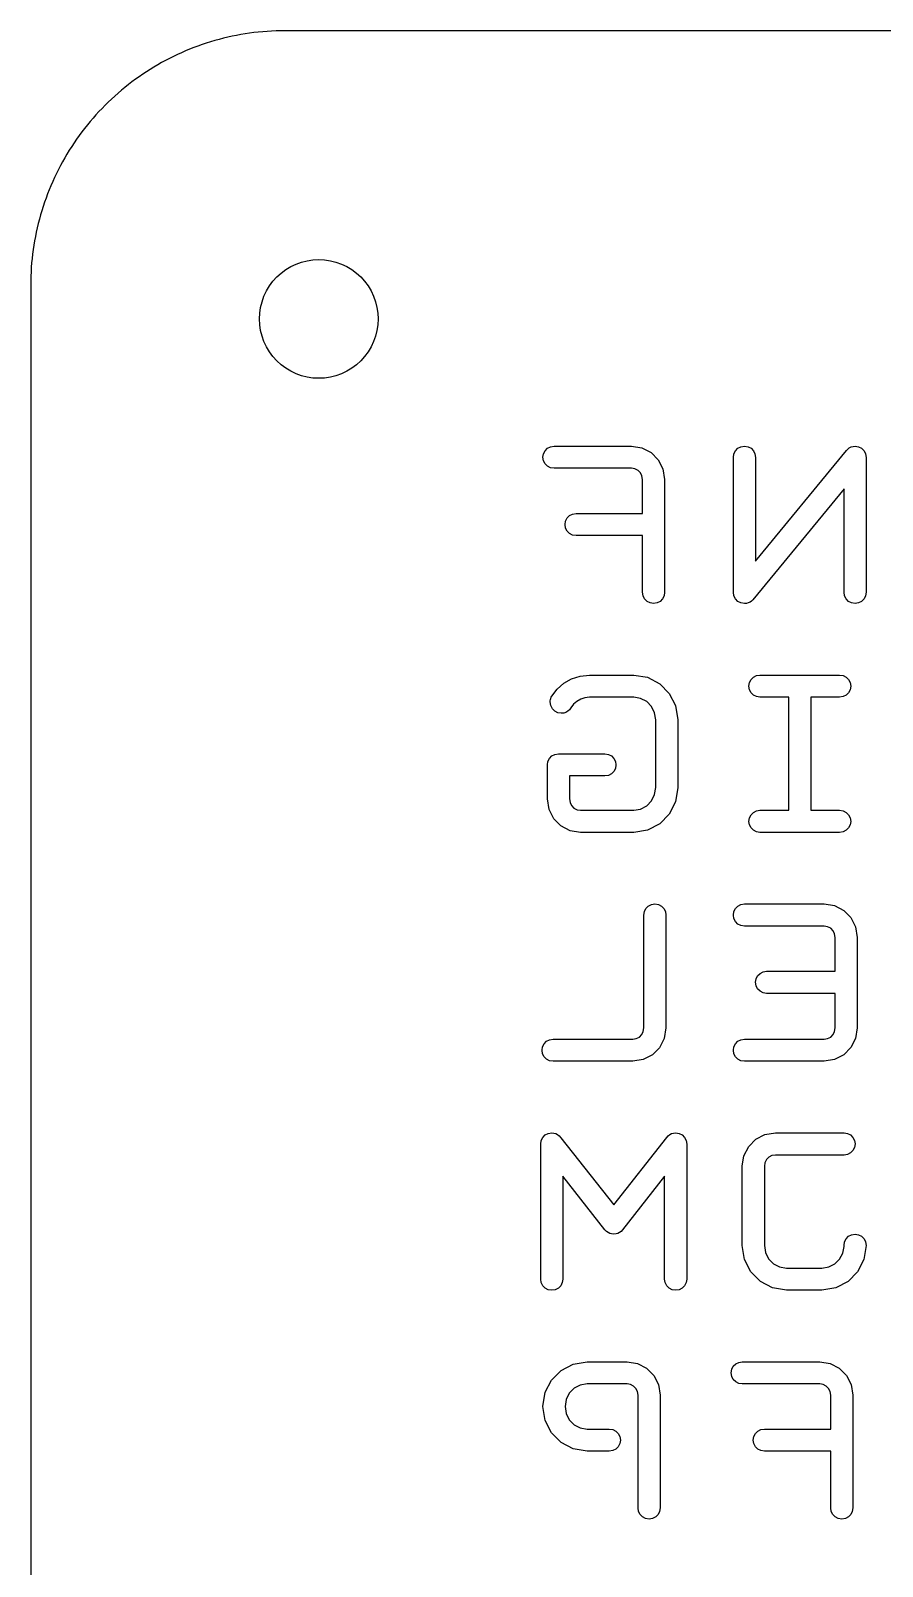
# Model space of a CAD drawing. Header units: metres. Extents: x 0 to 180, y 0 to 190.
# Drawn here: x 0 to 50.3, y 99.4 to 190 of the extents above; entities that cross this region are included whole.
import ezdxf

# ---------------------------------------------------------------- set-up
doc = ezdxf.new("R2010")
doc.units = ezdxf.units.M

msp = doc.modelspace()

# ---------------------------------------------------------------- linework, layer by layer
for p, q in [((10.614, 189.311), (10.365, 189.233)), ((10.865, 189.386), (10.614, 189.311)), ((11.117, 189.455), (10.865, 189.386)), ((11.371, 189.52), (11.117, 189.455)), ((11.626, 189.582), (11.371, 189.52)), ((11.881, 189.638), (11.626, 189.582)), ((12.138, 189.69), (11.881, 189.638)), ((12.395, 189.738), (12.138, 189.69)), ((12.653, 189.781), (12.395, 189.738)), ((12.912, 189.82), (12.653, 189.781)), ((13.172, 189.854), (12.912, 189.82)), ((13.432, 189.884), (13.172, 189.854)), ((13.692, 189.909), (13.432, 189.884)), ((13.953, 189.929), (13.692, 189.909)), ((14.214, 189.945), (13.953, 189.929)), ((14.477, 189.957), (14.214, 189.945)), ((14.738, 189.964), (14.477, 189.957)), ((15, 189.966), (14.738, 189.964)), ((164.999, 189.966), (15, 189.966)), ((8.423, 188.448), (8.19, 188.332)), ((8.66, 188.561), (8.423, 188.448)), ((8.899, 188.669), (8.66, 188.561)), ((9.139, 188.774), (8.899, 188.669)), ((9.381, 188.875), (9.139, 188.774)), ((9.623, 188.97), (9.381, 188.875)), ((9.869, 189.061), (9.623, 188.97)), ((10.116, 189.149), (9.869, 189.061)), ((10.365, 189.233), (10.116, 189.149)), ((6.83, 187.546), (6.612, 187.403)), ((7.05, 187.687), (6.83, 187.546)), ((7.274, 187.824), (7.05, 187.687)), ((7.5, 187.957), (7.274, 187.824)), ((7.728, 188.085), (7.5, 187.957)), ((7.957, 188.21), (7.728, 188.085)), ((8.19, 188.332), (7.957, 188.21)), ((5.56, 186.623), (5.358, 186.457)), ((5.765, 186.787), (5.56, 186.623)), ((5.973, 186.946), (5.765, 186.787)), ((6.183, 187.101), (5.973, 186.946)), ((6.396, 187.253), (6.183, 187.101)), ((6.612, 187.403), (6.396, 187.253)), ((4.58, 185.756), (4.393, 185.573)), ((4.77, 185.936), (4.58, 185.756)), ((4.963, 186.113), (4.77, 185.936)), ((5.159, 186.287), (4.963, 186.113)), ((5.358, 186.457), (5.159, 186.287)), ((3.679, 184.807), (3.509, 184.608)), ((3.853, 185.003), (3.679, 184.807)), ((4.03, 185.196), (3.853, 185.003)), ((4.21, 185.386), (4.03, 185.196)), ((4.393, 185.573), (4.21, 185.386)), ((3.02, 183.993), (2.865, 183.783)), ((3.179, 184.201), (3.02, 183.993)), ((3.343, 184.406), (3.179, 184.201)), ((3.509, 184.608), (3.343, 184.406)), ((2.42, 183.136), (2.279, 182.916)), ((2.563, 183.354), (2.42, 183.136)), ((2.713, 183.57), (2.563, 183.354)), ((2.865, 183.783), (2.713, 183.57)), ((1.881, 182.238), (1.756, 182.009)), ((2.009, 182.466), (1.881, 182.238)), ((2.142, 182.692), (2.009, 182.466)), ((2.279, 182.916), (2.142, 182.692)), ((1.405, 181.306), (1.297, 181.067)), ((1.518, 181.542), (1.405, 181.306)), ((1.634, 181.776), (1.518, 181.542)), ((1.756, 182.009), (1.634, 181.776)), ((0.996, 180.343), (0.905, 180.097)), ((1.091, 180.585), (0.996, 180.343)), ((1.192, 180.827), (1.091, 180.585)), ((1.297, 181.067), (1.192, 180.827)), ((0.655, 179.352), (0.58, 179.101)), ((0.733, 179.601), (0.655, 179.352)), ((0.817, 179.85), (0.733, 179.601)), ((0.905, 180.097), (0.817, 179.85)), ((0.446, 178.595), (0.384, 178.34)), ((0.511, 178.848), (0.446, 178.595)), ((0.58, 179.101), (0.511, 178.848)), ((0.228, 177.571), (0.185, 177.313)), ((0.276, 177.828), (0.228, 177.571)), ((0.328, 178.085), (0.276, 177.828)), ((0.384, 178.34), (0.328, 178.085)), ((0.112, 176.794), (0.082, 176.534)), ((0.146, 177.054), (0.112, 176.794)), ((0.185, 177.313), (0.146, 177.054)), ((0.021, 175.751), (0.009, 175.489)), ((0.037, 176.013), (0.021, 175.751)), ((0.057, 176.274), (0.037, 176.013)), ((0.082, 176.534), (0.057, 176.274)), ((14.78, 175.672), (15.056, 175.876)), ((15.056, 175.876), (15.35, 176.054)), ((15.35, 176.054), (15.66, 176.2)), ((15.66, 176.2), (15.983, 176.315)), ((15.983, 176.315), (16.317, 176.399)), ((16.317, 176.399), (16.657, 176.449)), ((16.657, 176.449), (17, 176.466)), ((17, 176.466), (17.343, 176.449)), ((17.343, 176.449), (17.683, 176.399)), ((17.683, 176.399), (18.016, 176.315)), ((18.016, 176.315), (18.339, 176.2)), ((18.339, 176.2), (18.649, 176.054)), ((18.649, 176.054), (18.944, 175.876)), ((18.944, 175.876), (19.22, 175.672)), ((0.002, 175.228), (0, 174.966)), ((0, 174.966), (0, 24.9665)), ((0.009, 175.489), (0.002, 175.228)), ((13.912, 174.616), (14.089, 174.91)), ((14.089, 174.91), (14.294, 175.186)), ((14.294, 175.186), (14.524, 175.442)), ((14.524, 175.442), (14.78, 175.672)), ((19.22, 175.672), (19.475, 175.442)), ((19.475, 175.442), (19.705, 175.186)), ((19.705, 175.186), (19.91, 174.91)), ((19.91, 174.91), (20.087, 174.616)), ((13.567, 173.649), (13.651, 173.983)), ((13.651, 173.983), (13.766, 174.306)), ((13.766, 174.306), (13.912, 174.616)), ((20.087, 174.616), (20.233, 174.306)), ((20.233, 174.306), (20.349, 173.983)), ((20.349, 173.983), (20.433, 173.649)), ((13.5, 172.966), (13.517, 173.309)), ((13.517, 173.309), (13.567, 173.649)), ((20.433, 173.649), (20.483, 173.309)), ((20.483, 173.309), (20.5, 172.966)), ((13.517, 172.623), (13.5, 172.966)), ((13.567, 172.283), (13.517, 172.623)), ((13.651, 171.95), (13.567, 172.283)), ((20.433, 172.283), (20.349, 171.95)), ((20.483, 172.623), (20.433, 172.283)), ((20.5, 172.966), (20.483, 172.623)), ((13.766, 171.627), (13.651, 171.95)), ((13.912, 171.317), (13.766, 171.627)), ((14.089, 171.022), (13.912, 171.317)), ((20.087, 171.317), (19.91, 171.022)), ((20.233, 171.627), (20.087, 171.317)), ((20.349, 171.95), (20.233, 171.627)), ((14.294, 170.746), (14.089, 171.022)), ((14.524, 170.491), (14.294, 170.746)), ((14.78, 170.261), (14.524, 170.491)), ((15.056, 170.056), (14.78, 170.261)), ((19.22, 170.261), (18.944, 170.056)), ((19.475, 170.491), (19.22, 170.261)), ((19.705, 170.746), (19.475, 170.491)), ((19.91, 171.022), (19.705, 170.746)), ((15.35, 169.879), (15.056, 170.056)), ((15.66, 169.733), (15.35, 169.879)), ((15.983, 169.617), (15.66, 169.733)), ((16.317, 169.533), (15.983, 169.617)), ((16.657, 169.483), (16.317, 169.533)), ((17, 169.466), (16.657, 169.483)), ((17.343, 169.483), (17, 169.466)), ((17.683, 169.533), (17.343, 169.483)), ((18.016, 169.617), (17.683, 169.533)), ((18.339, 169.733), (18.016, 169.617)), ((18.649, 169.879), (18.339, 169.733)), ((18.944, 170.056), (18.649, 169.879)), ((30.231, 164.81), (30.263, 165.018)), ((30.263, 165.018), (30.354, 165.198)), ((30.354, 165.198), (30.496, 165.339)), ((30.496, 165.339), (30.675, 165.431)), ((30.675, 165.431), (30.884, 165.463)), ((30.884, 165.463), (35.453, 165.463)), ((35.453, 165.463), (36.072, 165.363)), ((36.072, 165.363), (36.61, 165.086)), ((36.61, 165.086), (37.033, 164.659)), ((41.47, 164.799), (41.503, 165.011)), ((41.503, 165.011), (41.595, 165.194)), ((41.595, 165.194), (41.735, 165.337)), ((41.735, 165.337), (41.914, 165.431)), ((41.914, 165.431), (42.123, 165.463)), ((42.123, 165.463), (42.332, 165.431)), ((42.332, 165.431), (42.511, 165.337)), ((42.511, 165.337), (42.651, 165.194)), ((42.651, 165.194), (42.744, 165.011)), ((42.744, 165.011), (42.776, 164.799)), ((42.776, 158.675), (48.143, 165.211)), ((48.143, 165.211), (48.22, 165.293)), ((48.22, 165.293), (48.311, 165.362)), ((48.311, 165.362), (48.416, 165.416)), ((48.416, 165.416), (48.53, 165.451)), ((48.53, 165.451), (48.651, 165.463)), ((48.651, 165.463), (48.86, 165.431)), ((48.86, 165.431), (49.039, 165.337)), ((49.039, 165.337), (49.179, 165.194)), ((49.179, 165.194), (49.272, 165.011)), ((49.272, 165.011), (49.304, 164.799)), ((30.263, 164.602), (30.231, 164.81)), ((30.354, 164.422), (30.263, 164.602)), ((30.496, 164.282), (30.354, 164.422)), ((30.675, 164.19), (30.496, 164.282)), ((30.884, 164.157), (30.675, 164.19)), ((35.453, 164.157), (30.884, 164.157)), ((35.66, 164.125), (35.453, 164.157)), ((35.841, 164.03), (35.66, 164.125)), ((35.981, 163.888), (35.841, 164.03)), ((37.033, 164.659), (37.311, 164.118)), ((37.311, 164.118), (37.41, 163.491)), ((41.47, 156.845), (41.47, 164.799)), ((42.776, 164.799), (42.776, 158.675)), ((49.304, 164.799), (49.304, 156.845)), ((36.073, 163.705), (35.981, 163.888)), ((36.106, 163.491), (36.073, 163.705)), ((36.106, 161.496), (36.106, 163.491)), ((37.41, 163.491), (37.41, 156.85)), ((47.998, 162.957), (42.619, 156.408)), ((47.998, 156.845), (47.998, 162.957)), ((31.567, 161.05), (31.66, 161.231)), ((31.66, 161.231), (31.8, 161.371)), ((31.8, 161.371), (31.979, 161.462)), ((31.979, 161.462), (32.188, 161.496)), ((32.188, 161.496), (36.106, 161.496)), ((31.535, 160.843), (31.567, 161.05)), ((31.567, 160.634), (31.535, 160.843)), ((31.66, 160.455), (31.567, 160.634)), ((31.8, 160.315), (31.66, 160.455)), ((31.979, 160.222), (31.8, 160.315)), ((32.188, 160.19), (31.979, 160.222)), ((36.106, 160.19), (32.188, 160.19)), ((36.106, 156.85), (36.106, 160.19)), ((36.138, 156.638), (36.106, 156.85)), ((37.41, 156.85), (37.378, 156.638)), ((41.503, 156.634), (41.47, 156.845)), ((48.031, 156.634), (47.998, 156.845)), ((49.304, 156.845), (49.272, 156.634)), ((36.229, 156.455), (36.138, 156.638)), ((36.371, 156.31), (36.229, 156.455)), ((36.55, 156.218), (36.371, 156.31)), ((36.759, 156.183), (36.55, 156.218)), ((36.966, 156.218), (36.759, 156.183)), ((37.145, 156.31), (36.966, 156.218)), ((37.285, 156.455), (37.145, 156.31)), ((37.378, 156.638), (37.285, 156.455)), ((41.595, 156.452), (41.503, 156.634)), ((41.735, 156.309), (41.595, 156.452)), ((41.914, 156.216), (41.735, 156.309)), ((42.123, 156.183), (41.914, 156.216)), ((42.239, 156.194), (42.123, 156.183)), ((42.349, 156.22), (42.239, 156.194)), ((42.451, 156.267), (42.349, 156.22)), ((42.542, 156.33), (42.451, 156.267)), ((42.619, 156.408), (42.542, 156.33)), ((48.123, 156.452), (48.031, 156.634)), ((48.264, 156.309), (48.123, 156.452)), ((48.442, 156.216), (48.264, 156.309)), ((48.651, 156.183), (48.442, 156.216)), ((48.86, 156.216), (48.651, 156.183)), ((49.039, 156.309), (48.86, 156.216)), ((49.179, 156.452), (49.039, 156.309)), ((49.272, 156.634), (49.179, 156.452)), ((31.069, 151.138), (31.461, 151.481)), ((31.461, 151.481), (31.917, 151.741)), ((31.917, 151.741), (32.425, 151.906)), ((32.425, 151.906), (32.973, 151.963)), ((32.973, 151.963), (35.584, 151.963)), ((35.584, 151.963), (36.407, 151.83)), ((36.407, 151.83), (37.123, 151.455)), ((37.123, 151.455), (37.688, 150.886)), ((42.384, 151.31), (42.417, 151.518)), ((42.417, 151.102), (42.384, 151.31)), ((42.417, 151.518), (42.509, 151.698)), ((42.509, 151.698), (42.649, 151.839)), ((42.649, 151.839), (42.828, 151.931)), ((42.828, 151.931), (43.037, 151.963)), ((43.037, 151.963), (47.738, 151.963)), ((47.738, 151.963), (47.946, 151.931)), ((47.946, 151.931), (48.126, 151.839)), ((48.126, 151.839), (48.266, 151.698)), ((48.266, 151.698), (48.358, 151.518)), ((48.358, 151.518), (48.391, 151.31)), ((48.391, 151.31), (48.358, 151.102)), ((30.662, 150.377), (30.666, 150.449)), ((30.694, 150.164), (30.662, 150.377)), ((30.666, 150.449), (30.679, 150.52)), ((30.679, 150.52), (30.698, 150.59)), ((30.698, 150.59), (30.723, 150.658)), ((30.723, 150.658), (30.753, 150.722)), ((30.753, 150.722), (31.069, 151.138)), ((32.231, 150.412), (32.035, 150.239)), ((32.457, 150.545), (32.231, 150.412)), ((32.705, 150.628), (32.457, 150.545)), ((32.973, 150.657), (32.705, 150.628)), ((35.584, 150.657), (32.973, 150.657)), ((35.994, 150.589), (35.584, 150.657)), ((36.352, 150.399), (35.994, 150.589)), ((36.636, 150.11), (36.352, 150.399)), ((37.688, 150.886), (38.061, 150.159)), ((42.509, 150.922), (42.417, 151.102)), ((42.649, 150.782), (42.509, 150.922)), ((42.828, 150.69), (42.649, 150.782)), ((43.037, 150.657), (42.828, 150.69)), ((44.735, 150.657), (43.037, 150.657)), ((44.735, 143.989), (44.735, 150.657)), ((47.738, 150.657), (46.041, 150.657)), ((46.041, 150.657), (46.041, 143.989)), ((47.946, 150.69), (47.738, 150.657)), ((48.126, 150.782), (47.946, 150.69)), ((48.266, 150.922), (48.126, 150.782)), ((48.358, 151.102), (48.266, 150.922)), ((30.785, 149.981), (30.694, 150.164)), ((30.925, 149.836), (30.785, 149.981)), ((31.106, 149.742), (30.925, 149.836)), ((31.313, 149.709), (31.106, 149.742)), ((31.457, 149.722), (31.313, 149.709)), ((31.589, 149.763), (31.457, 149.722)), ((31.703, 149.83), (31.589, 149.763)), ((31.8, 149.92), (31.703, 149.83)), ((31.876, 150.03), (31.8, 149.92)), ((32.035, 150.239), (31.876, 150.03)), ((36.822, 149.742), (36.636, 150.11)), ((36.889, 149.321), (36.822, 149.742)), ((38.061, 150.159), (38.195, 149.321)), ((36.889, 145.336), (36.889, 149.321)), ((38.195, 149.321), (38.195, 145.336)), ((30.492, 146.664), (30.524, 146.873)), ((30.524, 146.873), (30.616, 147.052)), ((30.616, 147.052), (30.757, 147.192)), ((30.757, 147.192), (30.936, 147.283)), ((30.936, 147.283), (31.145, 147.317)), ((31.145, 147.317), (33.886, 147.317)), ((33.886, 147.317), (34.093, 147.283)), ((34.093, 147.283), (34.274, 147.192)), ((34.274, 147.192), (34.414, 147.052)), ((34.414, 147.052), (34.505, 146.873)), ((34.505, 146.873), (34.539, 146.664)), ((30.492, 144.662), (30.492, 146.664)), ((33.886, 146.011), (31.798, 146.011)), ((31.798, 146.011), (31.798, 144.662)), ((34.093, 146.045), (33.886, 146.011)), ((34.274, 146.136), (34.093, 146.045)), ((34.414, 146.276), (34.274, 146.136)), ((34.505, 146.455), (34.414, 146.276)), ((34.539, 146.664), (34.505, 146.455)), ((36.636, 144.543), (36.822, 144.912)), ((36.822, 144.912), (36.889, 145.336)), ((38.195, 145.336), (38.061, 144.493)), ((30.591, 144.032), (30.492, 144.662)), ((30.869, 143.489), (30.591, 144.032)), ((31.798, 144.662), (31.83, 144.448)), ((31.83, 144.448), (31.921, 144.263)), ((31.921, 144.263), (32.061, 144.117)), ((32.061, 144.117), (32.242, 144.022)), ((32.242, 144.022), (32.449, 143.989)), ((35.584, 143.989), (35.994, 144.058)), ((35.994, 144.058), (36.352, 144.25)), ((36.352, 144.25), (36.636, 144.543)), ((38.061, 144.493), (37.688, 143.765)), ((31.292, 143.062), (30.869, 143.489)), ((32.449, 143.989), (35.584, 143.989)), ((37.123, 143.192), (36.407, 142.817)), ((37.688, 143.765), (37.123, 143.192)), ((42.384, 143.336), (42.417, 143.545)), ((42.417, 143.127), (42.384, 143.336)), ((42.417, 143.545), (42.509, 143.724)), ((42.509, 142.948), (42.417, 143.127)), ((42.509, 143.724), (42.649, 143.864)), ((42.649, 143.864), (42.828, 143.955)), ((42.828, 143.955), (43.037, 143.989)), ((43.037, 143.989), (44.735, 143.989)), ((46.041, 143.989), (47.738, 143.989)), ((47.738, 143.989), (47.946, 143.955)), ((47.946, 143.955), (48.126, 143.864)), ((48.126, 143.864), (48.266, 143.724)), ((48.266, 143.724), (48.358, 143.545)), ((48.358, 143.127), (48.266, 142.948)), ((48.358, 143.545), (48.391, 143.336)), ((48.391, 143.336), (48.358, 143.127)), ((31.83, 142.783), (31.292, 143.062)), ((32.449, 142.683), (31.83, 142.783)), ((35.584, 142.683), (32.449, 142.683)), ((36.407, 142.817), (35.584, 142.683)), ((42.649, 142.808), (42.509, 142.948)), ((42.828, 142.716), (42.649, 142.808)), ((43.037, 142.683), (42.828, 142.716)), ((47.738, 142.683), (43.037, 142.683)), ((47.946, 142.716), (47.738, 142.683)), ((48.126, 142.808), (47.946, 142.716)), ((48.266, 142.948), (48.126, 142.808)), ((36.184, 137.798), (36.216, 138.011)), ((36.184, 131.153), (36.184, 137.798)), ((36.216, 138.011), (36.308, 138.194)), ((36.308, 138.194), (36.449, 138.336)), ((36.449, 138.336), (36.628, 138.431)), ((36.628, 138.431), (36.837, 138.463)), ((36.837, 138.463), (37.045, 138.431)), ((37.045, 138.431), (37.225, 138.336)), ((37.225, 138.336), (37.365, 138.194)), ((37.365, 138.194), (37.457, 138.011)), ((37.457, 138.011), (37.49, 137.798)), ((37.49, 137.798), (37.49, 131.153)), ((41.47, 137.81), (41.503, 138.018)), ((41.503, 137.602), (41.47, 137.81)), ((41.503, 138.018), (41.595, 138.198)), ((41.595, 138.198), (41.735, 138.339)), ((41.735, 138.339), (41.914, 138.431)), ((41.914, 138.431), (42.123, 138.463)), ((42.123, 138.463), (46.824, 138.463)), ((46.824, 138.463), (47.444, 138.364)), ((47.444, 138.364), (47.981, 138.086)), ((47.981, 138.086), (48.405, 137.659)), ((48.405, 137.659), (48.683, 137.118)), ((41.595, 137.422), (41.503, 137.602)), ((41.735, 137.282), (41.595, 137.422)), ((41.914, 137.19), (41.735, 137.282)), ((42.123, 137.157), (41.914, 137.19)), ((46.824, 137.157), (42.123, 137.157)), ((47.031, 137.124), (46.824, 137.157)), ((47.212, 137.031), (47.031, 137.124)), ((47.352, 136.887), (47.212, 137.031)), ((47.444, 136.704), (47.352, 136.887)), ((48.683, 137.118), (48.783, 136.491)), ((47.477, 136.491), (47.444, 136.704)), ((47.477, 134.495), (47.477, 136.491)), ((48.783, 136.491), (48.783, 131.163)), ((42.776, 133.842), (42.809, 134.05)), ((42.809, 134.05), (42.901, 134.23)), ((42.901, 134.23), (43.042, 134.371)), ((43.042, 134.371), (43.22, 134.463)), ((43.22, 134.463), (43.429, 134.495)), ((43.429, 134.495), (47.477, 134.495)), ((42.809, 133.634), (42.776, 133.842)), ((42.901, 133.454), (42.809, 133.634)), ((43.042, 133.314), (42.901, 133.454)), ((43.22, 133.222), (43.042, 133.314)), ((43.429, 133.189), (43.22, 133.222)), ((47.477, 133.189), (43.429, 133.189)), ((47.477, 131.163), (47.477, 133.189)), ((30.442, 130.365), (30.623, 130.455)), ((30.623, 130.455), (30.83, 130.489)), ((30.83, 130.489), (35.531, 130.489)), ((35.531, 130.489), (35.739, 130.522)), ((35.739, 130.522), (35.919, 130.616)), ((35.919, 130.616), (36.059, 130.758)), ((36.059, 130.758), (36.151, 130.941)), ((36.151, 130.941), (36.184, 131.153)), ((37.39, 130.528), (37.112, 129.986)), ((37.49, 131.153), (37.39, 130.528)), ((41.735, 130.365), (41.914, 130.455)), ((41.914, 130.455), (42.123, 130.489)), ((42.123, 130.489), (46.824, 130.489)), ((46.824, 130.489), (47.031, 130.522)), ((47.031, 130.522), (47.212, 130.617)), ((47.212, 130.617), (47.352, 130.762)), ((47.352, 130.762), (47.444, 130.949)), ((47.444, 130.949), (47.477, 131.163)), ((48.683, 130.533), (48.405, 129.99)), ((48.783, 131.163), (48.683, 130.533)), ((30.179, 129.836), (30.211, 130.045)), ((30.211, 129.628), (30.179, 129.836)), ((30.211, 130.045), (30.302, 130.224)), ((30.302, 129.449), (30.211, 129.628)), ((30.302, 130.224), (30.442, 130.365)), ((36.688, 129.561), (36.151, 129.283)), ((37.112, 129.986), (36.688, 129.561)), ((41.47, 129.836), (41.503, 130.045)), ((41.503, 129.628), (41.47, 129.836)), ((41.503, 130.045), (41.595, 130.224)), ((41.595, 129.449), (41.503, 129.628)), ((41.595, 130.224), (41.735, 130.365)), ((47.981, 129.562), (47.444, 129.283)), ((48.405, 129.99), (47.981, 129.562)), ((30.442, 129.309), (30.302, 129.449)), ((30.623, 129.216), (30.442, 129.309)), ((30.83, 129.184), (30.623, 129.216)), ((35.531, 129.184), (30.83, 129.184)), ((36.151, 129.283), (35.531, 129.184)), ((41.735, 129.309), (41.595, 129.449)), ((41.914, 129.216), (41.735, 129.309)), ((42.123, 129.184), (41.914, 129.216)), ((46.824, 129.184), (42.123, 129.184)), ((47.444, 129.283), (46.824, 129.184)), ((30.1, 124.299), (30.132, 124.511)), ((30.1, 116.345), (30.1, 124.299)), ((30.132, 124.511), (30.224, 124.694)), ((30.224, 124.694), (30.365, 124.838)), ((30.365, 124.838), (30.544, 124.93)), ((30.544, 124.93), (30.753, 124.964)), ((30.753, 124.964), (30.878, 124.953)), ((30.878, 124.953), (30.992, 124.922)), ((30.992, 124.922), (31.095, 124.867)), ((31.095, 124.867), (31.192, 124.783)), ((31.192, 124.783), (31.287, 124.672)), ((31.287, 124.672), (34.408, 120.72)), ((34.408, 120.72), (37.542, 124.698)), ((37.542, 124.698), (37.626, 124.791)), ((37.626, 124.791), (37.722, 124.866)), ((37.722, 124.866), (37.826, 124.92)), ((37.826, 124.92), (37.942, 124.952)), ((37.942, 124.952), (38.063, 124.964)), ((38.063, 124.964), (38.272, 124.93)), ((38.272, 124.93), (38.451, 124.838)), ((38.451, 124.838), (38.591, 124.694)), ((38.591, 124.694), (38.684, 124.511)), ((38.684, 124.511), (38.716, 124.299)), ((38.716, 124.299), (38.716, 116.345)), ((42.093, 123.617), (42.371, 124.159)), ((42.371, 124.159), (42.794, 124.586)), ((42.794, 124.586), (43.332, 124.864)), ((43.332, 124.864), (43.951, 124.964)), ((43.951, 124.964), (47.998, 124.964)), ((47.998, 124.964), (48.207, 124.93)), ((48.207, 124.93), (48.386, 124.839)), ((48.386, 124.839), (48.526, 124.699)), ((48.526, 124.699), (48.619, 124.519)), ((48.619, 124.103), (48.526, 123.922)), ((48.619, 124.519), (48.651, 124.311)), ((48.651, 124.311), (48.619, 124.103)), ((41.994, 122.991), (42.093, 123.617)), ((43.33, 123.203), (43.298, 122.991)), ((43.423, 123.387), (43.33, 123.203)), ((43.563, 123.531), (43.423, 123.387)), ((43.742, 123.624), (43.563, 123.531)), ((43.951, 123.658), (43.742, 123.624)), ((47.998, 123.658), (43.951, 123.658)), ((48.207, 123.69), (47.998, 123.658)), ((48.386, 123.783), (48.207, 123.69)), ((48.526, 123.922), (48.386, 123.783)), ((33.886, 119.249), (31.406, 122.405)), ((31.406, 122.405), (31.406, 116.345)), ((37.41, 122.405), (34.931, 119.249)), ((37.41, 116.345), (37.41, 122.405)), ((41.994, 118.323), (41.994, 122.991)), ((43.298, 122.991), (43.298, 118.323)), ((33.977, 119.152), (33.886, 119.249)), ((34.07, 119.08), (33.977, 119.152)), ((34.168, 119.033), (34.07, 119.08)), ((34.279, 119.006), (34.168, 119.033)), ((34.408, 118.997), (34.279, 119.006)), ((34.543, 119.006), (34.408, 118.997)), ((34.654, 119.033), (34.543, 119.006)), ((34.75, 119.08), (34.654, 119.033)), ((34.839, 119.152), (34.75, 119.08)), ((34.931, 119.249), (34.839, 119.152)), ((48.031, 118.535), (48.123, 118.718)), ((48.123, 118.718), (48.264, 118.863)), ((48.264, 118.863), (48.442, 118.956)), ((48.442, 118.956), (48.651, 118.99)), ((48.651, 118.99), (48.86, 118.956)), ((48.86, 118.956), (49.039, 118.863)), ((49.039, 118.863), (49.179, 118.718)), ((49.179, 118.718), (49.272, 118.535)), ((42.127, 117.486), (41.994, 118.323)), ((43.298, 118.323), (43.365, 117.902)), ((43.365, 117.902), (43.55, 117.536)), ((47.731, 117.513), (47.921, 117.866)), ((47.921, 117.866), (47.998, 118.27)), ((47.998, 118.323), (48.031, 118.535)), ((47.998, 118.27), (47.998, 118.323)), ((49.304, 118.323), (49.171, 117.486)), ((49.272, 118.535), (49.304, 118.323)), ((42.498, 116.761), (42.127, 117.486)), ((43.55, 117.536), (43.835, 117.246)), ((43.835, 117.246), (44.192, 117.058)), ((44.192, 117.058), (44.604, 116.989)), ((44.604, 116.989), (46.694, 116.989)), ((46.694, 116.989), (47.098, 117.054)), ((47.098, 117.054), (47.449, 117.236)), ((47.449, 117.236), (47.731, 117.513)), ((49.171, 117.486), (48.798, 116.761)), ((30.132, 116.134), (30.1, 116.345)), ((30.224, 115.952), (30.132, 116.134)), ((30.365, 115.81), (30.224, 115.952)), ((31.281, 115.952), (31.141, 115.81)), ((31.373, 116.134), (31.281, 115.952)), ((31.406, 116.345), (31.373, 116.134)), ((37.442, 116.134), (37.41, 116.345)), ((37.535, 115.952), (37.442, 116.134)), ((37.675, 115.81), (37.535, 115.952)), ((38.591, 115.952), (38.451, 115.81)), ((38.684, 116.134), (38.591, 115.952)), ((38.716, 116.345), (38.684, 116.134)), ((43.065, 116.191), (42.498, 116.761)), ((43.781, 115.817), (43.065, 116.191)), ((48.233, 116.191), (47.517, 115.817)), ((48.798, 116.761), (48.233, 116.191)), ((30.544, 115.716), (30.365, 115.81)), ((30.753, 115.684), (30.544, 115.716)), ((30.961, 115.716), (30.753, 115.684)), ((31.141, 115.81), (30.961, 115.716)), ((37.854, 115.716), (37.675, 115.81)), ((38.063, 115.684), (37.854, 115.716)), ((38.272, 115.716), (38.063, 115.684)), ((38.451, 115.81), (38.272, 115.716)), ((44.604, 115.684), (43.781, 115.817)), ((46.694, 115.684), (44.604, 115.684)), ((47.517, 115.817), (46.694, 115.684)), ((32.018, 111.329), (32.841, 111.464)), ((32.841, 111.464), (35.192, 111.464)), ((35.192, 111.464), (35.811, 111.364)), ((41.606, 111.34), (41.785, 111.43)), ((41.785, 111.43), (41.994, 111.464)), ((41.994, 111.464), (46.563, 111.464)), ((46.563, 111.464), (47.182, 111.364)), ((30.735, 110.386), (31.302, 110.956)), ((31.302, 110.956), (32.018, 111.329)), ((35.811, 111.364), (36.349, 111.086)), ((36.349, 111.086), (36.772, 110.66)), ((36.772, 110.66), (37.05, 110.118)), ((41.341, 110.811), (41.373, 111.019)), ((41.373, 110.603), (41.341, 110.811)), ((41.373, 111.019), (41.464, 111.199)), ((41.464, 110.423), (41.373, 110.603)), ((41.464, 111.199), (41.606, 111.34)), ((47.182, 111.364), (47.72, 111.086)), ((47.72, 111.086), (48.143, 110.66)), ((48.143, 110.66), (48.421, 110.118)), ((30.231, 108.827), (30.364, 109.662)), ((30.364, 109.662), (30.735, 110.386)), ((31.787, 109.611), (31.602, 109.246)), ((32.072, 109.9), (31.787, 109.611)), ((32.429, 110.09), (32.072, 109.9)), ((32.841, 110.158), (32.429, 110.09)), ((35.192, 110.158), (32.841, 110.158)), ((35.399, 110.124), (35.192, 110.158)), ((35.58, 110.031), (35.399, 110.124)), ((35.72, 109.887), (35.58, 110.031)), ((35.811, 109.704), (35.72, 109.887)), ((35.845, 109.492), (35.811, 109.704)), ((37.05, 110.118), (37.149, 109.492)), ((41.606, 110.283), (41.464, 110.423)), ((41.785, 110.19), (41.606, 110.283)), ((41.994, 110.158), (41.785, 110.19)), ((46.563, 110.158), (41.994, 110.158)), ((46.77, 110.124), (46.563, 110.158)), ((46.951, 110.031), (46.77, 110.124)), ((47.091, 109.887), (46.951, 110.031)), ((47.183, 109.704), (47.091, 109.887)), ((47.216, 109.492), (47.183, 109.704)), ((48.421, 110.118), (48.52, 109.492)), ((30.364, 107.991), (30.231, 108.827)), ((31.602, 109.246), (31.535, 108.827)), ((31.535, 108.827), (31.602, 108.407)), ((35.845, 102.851), (35.845, 109.492)), ((37.149, 109.492), (37.149, 102.851)), ((47.216, 107.496), (47.216, 109.492)), ((48.52, 109.492), (48.52, 102.851)), ((30.735, 107.267), (30.364, 107.991)), ((31.602, 108.407), (31.787, 108.042)), ((31.787, 108.042), (32.072, 107.753)), ((31.302, 106.697), (30.735, 107.267)), ((32.072, 107.753), (32.429, 107.564)), ((32.429, 107.564), (32.841, 107.496)), ((32.841, 107.496), (34.147, 107.496)), ((34.147, 107.496), (34.356, 107.463)), ((34.356, 107.463), (34.535, 107.371)), ((34.535, 107.371), (34.675, 107.23)), ((34.675, 107.23), (34.767, 107.051)), ((34.767, 107.051), (34.8, 106.843)), ((42.645, 106.843), (42.677, 107.051)), ((42.677, 107.051), (42.77, 107.23)), ((42.77, 107.23), (42.91, 107.371)), ((42.91, 107.371), (43.089, 107.463)), ((43.089, 107.463), (43.298, 107.496)), ((43.298, 107.496), (47.216, 107.496)), ((32.018, 106.324), (31.302, 106.697)), ((32.841, 106.19), (32.018, 106.324)), ((34.147, 106.19), (32.841, 106.19)), ((34.356, 106.222), (34.147, 106.19)), ((34.535, 106.314), (34.356, 106.222)), ((34.675, 106.455), (34.535, 106.314)), ((34.767, 106.634), (34.675, 106.455)), ((34.8, 106.843), (34.767, 106.634)), ((42.677, 106.634), (42.645, 106.843)), ((42.77, 106.455), (42.677, 106.634)), ((42.91, 106.314), (42.77, 106.455)), ((43.089, 106.222), (42.91, 106.314)), ((43.298, 106.19), (43.089, 106.222)), ((47.216, 106.19), (43.298, 106.19)), ((47.216, 102.851), (47.216, 106.19)), ((35.877, 102.638), (35.845, 102.851)), ((35.968, 102.454), (35.877, 102.638)), ((36.11, 102.311), (35.968, 102.454)), ((37.024, 102.454), (36.884, 102.311)), ((37.117, 102.638), (37.024, 102.454)), ((37.149, 102.851), (37.117, 102.638)), ((47.248, 102.638), (47.216, 102.851)), ((47.339, 102.454), (47.248, 102.638)), ((47.481, 102.311), (47.339, 102.454)), ((48.395, 102.454), (48.255, 102.311)), ((48.488, 102.638), (48.395, 102.454)), ((48.52, 102.851), (48.488, 102.638)), ((36.289, 102.217), (36.11, 102.311)), ((36.498, 102.184), (36.289, 102.217)), ((36.705, 102.217), (36.498, 102.184)), ((36.884, 102.311), (36.705, 102.217)), ((47.66, 102.217), (47.481, 102.311)), ((47.869, 102.184), (47.66, 102.217)), ((48.076, 102.217), (47.869, 102.184)), ((48.255, 102.311), (48.076, 102.217))]:
    msp.add_line(p, q)

doc.saveas('drawing.dxf')
